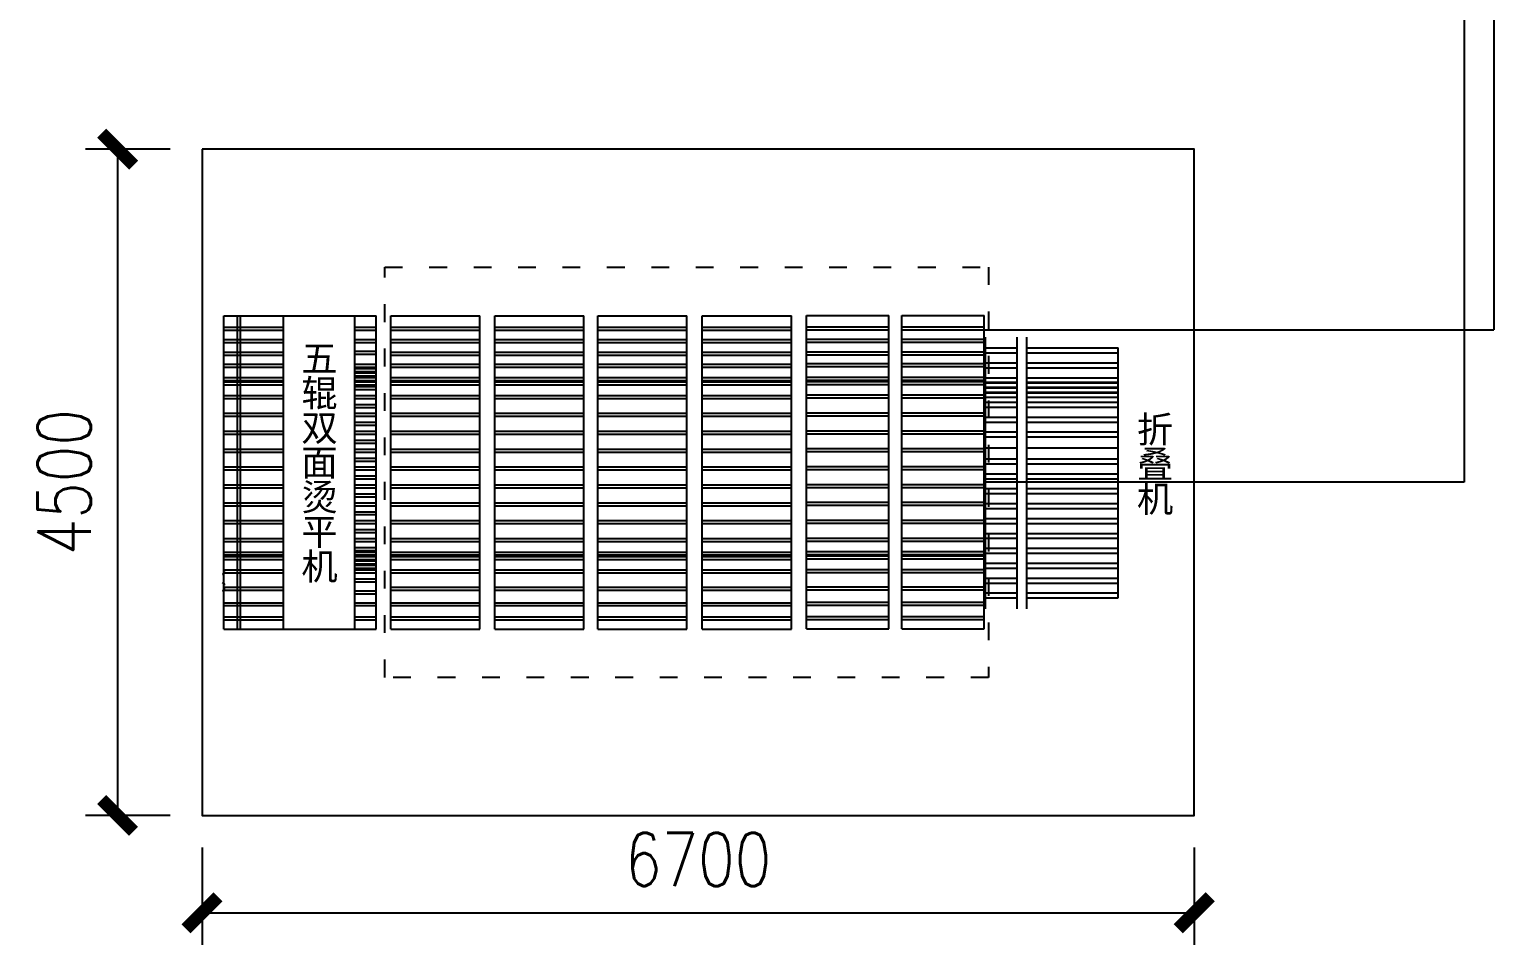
# Model space of a CAD drawing. Header units: millimetres. Extents: x 28866 to 196092, y 16567 to 68963.
# Drawn here: x 164942 to 174831, y 36735 to 42917 of the extents above; entities that cross this region are included whole.
import ezdxf

# ---------------------------------------------------------------- set-up
doc = ezdxf.new("R2010")
doc.units = ezdxf.units.MM
doc.linetypes.add('ACAD_ISO03W100', pattern=[30, 12, -18])
for name, color, linetype in [('font_blue', 142, 'Continuous'), ('font_grey', 254, 'Continuous'), ('green', 122, 'Continuous'), ('tube_condensate water', 140, 'Continuous'), ('tube_steam', 10, 'Continuous')]:
    doc.layers.add(name, color=color, linetype=linetype)
doc.styles.add('ROMANS', font='ROMANS.shx', dxfattribs={"width": 0.8, "bigfont": 'hhztxt.shx'})
doc.styles.get("Standard").update_dxf_attribs({"font": 'arial.ttf', "height": 200})
doc.dimstyles.new('dim1-150', dxfattribs={"dimscale": 180, "dimtxt": 2, "dimasz": 1.2, "dimexe": 1.2, "dimexo": 1.2, "dimgap": 1, "dimtad": 1, "dimdec": 0, "dimdsep": 46, "dimtxsty": 'ROMANS', "dimblk": 'ARCHTICK', "dimcen": 0, "dimadec": 0, "dimazin": 0, "dimtfac": 0.71, "dimtdec": 0, "dimtix": 1, "dimtmove": 0, "dimatfit": 3, "dimldrblk": 'ARCHTICK', "dimfxl": 0, "dimtolj": 1, "dimtzin": 0, "dimarcsym": 0})

# ---------------------------------------------------------------- blocks, each defined once
blk = doc.blocks.new('_ArchTick')
at = {"color": 0, "linetype": 'ByBlock', "const_width": 0.4}
blk.add_lwpolyline([(-0.5, -0.5), (0.5, 0.5)], dxfattribs=at)
blk = doc.blocks.new('*D144')
at = {"layer": 'Defpoints', "color": 0, "transparency": 16777216}
for p in [(166108.5, 42108), (165538.2, 37608), (166108.5, 37608)]:
    blk.add_point(p, dxfattribs=at)
at = {"layer": 'font_grey', "color": 0, "lineweight": -2, "transparency": 16777216}
for p, q in [((165892.5, 42108), (165322.2, 42108)), ((165538.2, 42108), (165538.2, 37608)), ((165892.5, 37608), (165322.2, 37608))]:
    blk.add_line(p, q, dxfattribs=at)
at = {"layer": 'font_grey', "color": 0, "lineweight": -2, "transparency": 16777216, "xscale": 216, "yscale": 216, "zscale": 216}
for p, rotation in [((165538.2, 42108), 90), ((165538.2, 37608), 270)]:
    blk.add_blockref('_ArchTick', p, dxfattribs=dict(at, rotation=rotation))
at = {"layer": 'font_grey', "color": 0, "transparency": 16777216, "insert": (165178.2, 39858), "char_height": 360, "attachment_point": 5, "rotation": 90, "style": 'ROMANS'}
blk.add_mtext('\\A1;4500', dxfattribs=at)
blk = doc.blocks.new('*D145')
at = {"layer": 'Defpoints', "color": 0, "transparency": 16777216}
for p in [(166108.5, 37608), (172808.5, 37608), (172808.5, 36950.7)]:
    blk.add_point(p, dxfattribs=at)
at = {"layer": 'font_grey', "color": 0, "lineweight": -2, "transparency": 16777216}
for p, q in [((166108.5, 37392), (166108.5, 36734.7)), ((172808.5, 37392), (172808.5, 36734.7)), ((166108.5, 36950.7), (172808.5, 36950.7))]:
    blk.add_line(p, q, dxfattribs=at)
at = {"layer": 'font_grey', "color": 0, "lineweight": -2, "transparency": 16777216, "xscale": 216, "yscale": 216, "zscale": 216, "rotation": 180}
blk.add_blockref('_ArchTick', (166108.5, 36950.7), dxfattribs=at)
at = {"layer": 'font_grey', "color": 0, "lineweight": -2, "transparency": 16777216, "xscale": 216, "yscale": 216, "zscale": 216}
blk.add_blockref('_ArchTick', (172808.5, 36950.7), dxfattribs=at)
at = {"layer": 'font_grey', "color": 0, "transparency": 16777216, "insert": (169458.5, 37310.7), "char_height": 360, "attachment_point": 5, "style": 'ROMANS'}
blk.add_mtext('\\A1;6700', dxfattribs=at)

msp = doc.modelspace()

# ---------------------------------------------------------------- linework, layer by layer
at = {"layer": 'green'}
for p, q in [((166254.9, 38866), (166254.9, 40980.9)), ((166254.9, 40980.9), (166657.5, 40980.9)), ((166347.6, 38866), (166347.6, 40980.9)), ((166367.7, 38866), (166367.7, 40980.9)), ((166657.5, 40980.9), (167283.8, 40980.9)), ((166657.5, 38866), (166657.5, 40980.9)), ((167139.1, 38866), (167139.1, 40980.9)), ((167283.8, 38866), (167283.8, 40980.9)), ((167383.4, 38866), (167383.4, 40980.9)), ((167383.4, 40980.9), (167984.8, 40980.9)), ((167984.8, 38866), (167984.8, 40980.9)), ((168084.6, 38866), (168084.6, 40980.9)), ((168084.6, 40980.9), (168686, 40980.9)), ((168686, 38866), (168686, 40980.9)), ((168780.7, 38866), (168780.7, 40980.9)), ((168780.7, 40980.9), (169382.2, 40980.9)), ((169382.2, 38866), (169382.2, 40980.9)), ((169486.3, 38866), (169486.3, 40980.9)), ((169486.3, 40980.9), (170087.7, 40980.9)), ((170087.7, 38866), (170087.7, 40980.9)), ((170189.6, 38869), (170189.6, 40983.9)), ((170189.6, 40983.9), (170746.6, 40983.9)), ((170746.6, 38869), (170746.6, 40983.9)), ((170833.1, 38869), (170833.1, 40983.9)), ((170833.1, 40983.9), (171390.1, 40983.9)), ((171390.1, 38869), (171390.1, 40983.9)), ((166254.9, 40905.3), (166657.5, 40905.3)), ((166254.9, 40885.2), (166657.5, 40885.2)), ((166657.5, 38966.6), (166657.5, 40880.2)), ((167139.1, 40905.3), (167283.8, 40905.3)), ((167139.1, 40885.2), (167283.8, 40885.2)), ((167383.4, 40905.3), (167984.8, 40905.3)), ((167383.4, 40885.2), (167984.8, 40885.2)), ((168084.6, 40905.3), (168686, 40905.3)), ((168084.6, 40885.2), (168686, 40885.2)), ((168686, 38966.6), (168686, 40880.2)), ((168780.7, 40905.3), (169382.2, 40905.3)), ((168780.7, 40885.2), (169382.2, 40885.2)), ((169382.2, 38966.6), (169382.2, 40880.2)), ((169486.3, 40905.3), (170087.7, 40905.3)), ((169486.3, 40885.2), (170087.7, 40885.2)), ((170087.7, 38966.6), (170087.7, 40880.2)), ((170189.6, 40908.3), (170746.6, 40908.3)), ((170189.6, 40888.2), (170746.6, 40888.2)), ((170746.6, 38969.7), (170746.6, 40883.2)), ((170833.1, 40908.3), (171390.1, 40908.3)), ((170833.1, 40888.2), (171390.1, 40888.2)), ((171390.1, 38969.7), (171390.1, 40883.2)), ((166254.9, 40821.9), (166657.5, 40821.9)), ((166254.9, 40801.7), (166657.5, 40801.7)), ((167139.1, 40821.9), (167283.8, 40821.9)), ((167139.1, 40801.7), (167283.8, 40801.7)), ((167139.1, 40742.6), (167283.8, 40742.6)), ((167383.4, 40821.9), (167984.8, 40821.9)), ((167383.4, 40801.7), (167984.8, 40801.7)), ((168084.6, 40821.9), (168686, 40821.9)), ((168084.6, 40801.7), (168686, 40801.7)), ((168780.7, 40821.9), (169382.2, 40821.9)), ((168780.7, 40801.7), (169382.2, 40801.7)), ((169486.3, 40821.9), (170087.7, 40821.9)), ((169486.3, 40801.7), (170087.7, 40801.7)), ((170189.6, 40824.9), (170746.6, 40824.9)), ((170189.6, 40804.8), (170746.6, 40804.8)), ((170833.1, 40824.9), (171390.1, 40824.9)), ((170833.1, 40804.8), (171390.1, 40804.8)), ((171395.5, 40764.8), (171609.3, 40764.8)), ((171396.4, 40838.3), (171396.4, 39002.9)), ((171609.3, 40838.3), (171609.3, 39002.9)), ((171676.7, 40838.3), (171676.7, 39002.9)), ((171676.7, 40764.8), (172294.9, 40764.8)), ((172294.9, 39076.7), (172294.9, 40764.8)), ((166254.9, 40736.5), (166657.5, 40736.5)), ((166254.9, 40716.3), (166657.5, 40716.3)), ((166254.9, 40656.3), (166657.5, 40656.3)), ((167139.1, 40722.5), (167283.8, 40722.5)), ((167139.1, 40656.3), (167283.8, 40656.3)), ((167383.4, 40736.5), (167984.8, 40736.5)), ((167383.4, 40716.3), (167984.8, 40716.3)), ((167383.4, 40656.3), (167984.8, 40656.3)), ((168084.6, 40736.5), (168686, 40736.5)), ((168084.6, 40716.3), (168686, 40716.3)), ((168084.6, 40656.3), (168686, 40656.3)), ((168780.7, 40736.5), (169382.2, 40736.5)), ((168780.7, 40716.3), (169382.2, 40716.3)), ((168780.7, 40656.3), (169382.2, 40656.3)), ((169486.3, 40736.5), (170087.7, 40736.5)), ((169486.3, 40716.3), (170087.7, 40716.3)), ((169486.3, 40656.3), (170087.7, 40656.3)), ((170189.6, 40739.5), (170746.6, 40739.5)), ((170189.6, 40719.4), (170746.6, 40719.4)), ((170189.6, 40659.3), (170746.6, 40659.3)), ((170833.1, 40739.5), (171390.1, 40739.5)), ((170833.1, 40719.4), (171390.1, 40719.4)), ((170833.1, 40659.3), (171390.1, 40659.3)), ((171395.5, 40731.2), (171609.3, 40731.2)), ((171395.5, 40664.1), (171609.3, 40664.1)), ((171676.7, 40731.2), (172294.9, 40731.2)), ((171676.7, 40664.1), (172294.9, 40664.1)), ((166254.9, 40636.1), (166657.5, 40636.1)), ((166254.9, 40565), (166657.5, 40565)), ((166254.9, 40565), (166657.5, 40565)), ((166254.9, 40565), (166657.5, 40565)), ((166254.9, 40565), (166657.5, 40565)), ((166254.9, 40544.9), (166657.5, 40544.9)), ((166254.9, 40544.9), (166657.5, 40544.9)), ((166254.9, 40544.9), (166657.5, 40544.9)), ((166254.9, 40544.9), (166657.5, 40544.9)), ((167139.1, 40636.1), (167283.8, 40636.1)), ((167139.1, 40625.4), (167206.2, 40625.4)), ((167139.1, 40625.4), (167206.2, 40625.4)), ((167139.1, 40625.4), (167206.2, 40625.4)), ((167139.1, 40625.4), (167283.8, 40625.4)), ((167139.1, 40605.3), (167206.2, 40605.3)), ((167139.1, 40605.3), (167206.2, 40605.3)), ((167139.1, 40605.3), (167206.2, 40605.3)), ((167139.1, 40605.3), (167283.8, 40605.3)), ((167139.1, 40595.9), (167206.2, 40595.9)), ((167139.1, 40595.9), (167283.8, 40595.9)), ((167139.1, 40575.8), (167206.2, 40575.8)), ((167139.1, 40575.8), (167283.8, 40575.8)), ((167139.1, 40565), (167206.2, 40565)), ((167139.1, 40565), (167206.2, 40565)), ((167139.1, 40565), (167206.2, 40565)), ((167139.1, 40565), (167283.8, 40565)), ((167139.1, 40544.9), (167206.2, 40544.9)), ((167139.1, 40544.9), (167206.2, 40544.9)), ((167139.1, 40544.9), (167206.2, 40544.9)), ((167139.1, 40544.9), (167283.8, 40544.9)), ((167383.4, 40636.1), (167984.8, 40636.1)), ((167383.4, 40565), (167984.8, 40565)), ((167383.4, 40565), (167984.8, 40565)), ((167383.4, 40565), (167984.8, 40565)), ((167383.4, 40565), (167984.8, 40565)), ((167383.4, 40544.9), (167984.8, 40544.9)), ((167383.4, 40544.9), (167984.8, 40544.9)), ((167383.4, 40544.9), (167984.8, 40544.9)), ((167383.4, 40544.9), (167984.8, 40544.9)), ((168084.6, 40636.1), (168686, 40636.1)), ((168084.6, 40565), (168686, 40565)), ((168084.6, 40565), (168686, 40565)), ((168084.6, 40565), (168686, 40565)), ((168084.6, 40565), (168686, 40565)), ((168084.6, 40544.9), (168686, 40544.9)), ((168084.6, 40544.9), (168686, 40544.9)), ((168084.6, 40544.9), (168686, 40544.9)), ((168084.6, 40544.9), (168686, 40544.9)), ((168780.7, 40636.1), (169382.2, 40636.1)), ((168780.7, 40565), (169382.2, 40565)), ((168780.7, 40565), (169382.2, 40565)), ((168780.7, 40565), (169382.2, 40565)), ((168780.7, 40565), (169382.2, 40565)), ((168780.7, 40544.9), (169382.2, 40544.9)), ((168780.7, 40544.9), (169382.2, 40544.9)), ((168780.7, 40544.9), (169382.2, 40544.9)), ((168780.7, 40544.9), (169382.2, 40544.9)), ((169486.3, 40636.1), (170087.7, 40636.1)), ((169486.3, 40565), (170087.7, 40565)), ((169486.3, 40565), (170087.7, 40565)), ((169486.3, 40565), (170087.7, 40565)), ((169486.3, 40565), (170087.7, 40565)), ((169486.3, 40544.9), (170087.7, 40544.9)), ((169486.3, 40544.9), (170087.7, 40544.9)), ((169486.3, 40544.9), (170087.7, 40544.9)), ((169486.3, 40544.9), (170087.7, 40544.9)), ((170189.6, 40639.2), (170746.6, 40639.2)), ((170189.6, 40568), (170746.6, 40568)), ((170189.6, 40568), (170746.6, 40568)), ((170189.6, 40568), (170746.6, 40568)), ((170189.6, 40568), (170746.6, 40568)), ((170189.6, 40547.9), (170746.6, 40547.9)), ((170189.6, 40547.9), (170746.6, 40547.9)), ((170189.6, 40547.9), (170746.6, 40547.9)), ((170189.6, 40547.9), (170746.6, 40547.9)), ((170833.1, 40639.2), (171390.1, 40639.2)), ((170833.1, 40568), (171390.1, 40568)), ((170833.1, 40568), (171390.1, 40568)), ((170833.1, 40568), (171390.1, 40568)), ((170833.1, 40568), (171390.1, 40568)), ((170833.1, 40547.9), (171390.1, 40547.9)), ((170833.1, 40547.9), (171390.1, 40547.9)), ((170833.1, 40547.9), (171390.1, 40547.9)), ((170833.1, 40547.9), (171390.1, 40547.9)), ((171395.5, 40630.6), (171609.3, 40630.6)), ((171395.5, 40563.5), (171609.3, 40563.5)), ((171395.5, 40563.5), (171609.3, 40563.5)), ((171676.7, 40630.6), (172294.9, 40630.6)), ((171676.7, 40563.5), (172294.9, 40563.5)), ((171676.7, 40563.5), (172294.9, 40563.5)), ((166254.9, 40535.5), (166657.5, 40535.5)), ((166254.9, 40535.5), (166657.5, 40535.5)), ((166254.9, 40535.5), (166657.5, 40535.5)), ((166254.9, 40515.4), (166657.5, 40515.4)), ((166254.9, 40515.4), (166657.5, 40515.4)), ((166254.9, 40515.4), (166657.5, 40515.4)), ((167139.1, 40535.5), (167206.2, 40535.5)), ((167139.1, 40535.5), (167206.2, 40535.5)), ((167139.1, 40535.5), (167283.8, 40535.5)), ((167139.1, 40515.4), (167206.2, 40515.4)), ((167139.1, 40515.4), (167206.2, 40515.4)), ((167139.1, 40515.4), (167283.8, 40515.4)), ((167139.1, 40504.6), (167206.2, 40504.6)), ((167139.1, 40504.6), (167206.2, 40504.6)), ((167139.1, 40504.6), (167206.2, 40504.6)), ((167139.1, 40504.6), (167283.8, 40504.6)), ((167139.1, 40484.5), (167206.2, 40484.5)), ((167139.1, 40484.5), (167206.2, 40484.5)), ((167139.1, 40484.5), (167206.2, 40484.5)), ((167139.1, 40484.5), (167283.8, 40484.5)), ((167383.4, 40535.5), (167984.8, 40535.5)), ((167383.4, 40535.5), (167984.8, 40535.5)), ((167383.4, 40535.5), (167984.8, 40535.5)), ((167383.4, 40515.4), (167984.8, 40515.4)), ((167383.4, 40515.4), (167984.8, 40515.4)), ((167383.4, 40515.4), (167984.8, 40515.4)), ((168084.6, 40535.5), (168686, 40535.5)), ((168084.6, 40535.5), (168686, 40535.5)), ((168084.6, 40535.5), (168686, 40535.5)), ((168084.6, 40515.4), (168686, 40515.4)), ((168084.6, 40515.4), (168686, 40515.4)), ((168084.6, 40515.4), (168686, 40515.4)), ((168780.7, 40535.5), (169382.2, 40535.5)), ((168780.7, 40535.5), (169382.2, 40535.5)), ((168780.7, 40535.5), (169382.2, 40535.5)), ((168780.7, 40515.4), (169382.2, 40515.4)), ((168780.7, 40515.4), (169382.2, 40515.4)), ((168780.7, 40515.4), (169382.2, 40515.4)), ((169486.3, 40535.5), (170087.7, 40535.5)), ((169486.3, 40535.5), (170087.7, 40535.5)), ((169486.3, 40535.5), (170087.7, 40535.5)), ((169486.3, 40515.4), (170087.7, 40515.4)), ((169486.3, 40515.4), (170087.7, 40515.4)), ((169486.3, 40515.4), (170087.7, 40515.4)), ((170189.6, 40538.5), (170746.6, 40538.5)), ((170189.6, 40538.5), (170746.6, 40538.5)), ((170189.6, 40538.5), (170746.6, 40538.5)), ((170189.6, 40518.4), (170746.6, 40518.4)), ((170189.6, 40518.4), (170746.6, 40518.4)), ((170189.6, 40518.4), (170746.6, 40518.4)), ((170189.6, 40447.3), (170746.6, 40447.3)), ((170189.6, 40447.3), (170746.6, 40447.3)), ((170189.6, 40447.3), (170746.6, 40447.3)), ((170833.1, 40538.5), (171390.1, 40538.5)), ((170833.1, 40538.5), (171390.1, 40538.5)), ((170833.1, 40538.5), (171390.1, 40538.5)), ((170833.1, 40518.4), (171390.1, 40518.4)), ((170833.1, 40518.4), (171390.1, 40518.4)), ((170833.1, 40518.4), (171390.1, 40518.4)), ((170833.1, 40447.3), (171390.1, 40447.3)), ((170833.1, 40447.3), (171390.1, 40447.3)), ((170833.1, 40447.3), (171390.1, 40447.3)), ((171395.5, 40533.2), (171609.3, 40533.2)), ((171395.5, 40529.9), (171609.3, 40529.9)), ((171395.5, 40499.4), (171609.3, 40499.4)), ((171395.5, 40496.1), (171609.3, 40496.1)), ((171395.5, 40466.1), (171609.3, 40466.1)), ((171395.5, 40465.8), (171609.3, 40465.8)), ((171395.5, 40462.8), (171609.3, 40462.8)), ((171676.7, 40533.2), (172294.9, 40533.2)), ((171676.7, 40529.9), (172294.9, 40529.9)), ((171676.7, 40499.4), (172294.9, 40499.4)), ((171676.7, 40496.1), (172294.9, 40496.1)), ((171676.7, 40466.1), (172294.9, 40466.1)), ((171676.7, 40465.8), (172294.9, 40465.8)), ((171676.7, 40462.8), (172294.9, 40462.8)), ((166254.9, 40444.2), (166657.5, 40444.2)), ((166254.9, 40444.2), (166657.5, 40444.2)), ((166254.9, 40444.2), (166657.5, 40444.2)), ((166254.9, 40424.1), (166657.5, 40424.1)), ((166254.9, 40424.1), (166657.5, 40424.1)), ((166254.9, 40424.1), (166657.5, 40424.1)), ((167139.1, 40444.2), (167206.2, 40444.2)), ((167139.1, 40444.2), (167206.2, 40444.2)), ((167139.1, 40444.2), (167283.8, 40444.2)), ((167139.1, 40424.1), (167206.2, 40424.1)), ((167139.1, 40424.1), (167206.2, 40424.1)), ((167139.1, 40424.1), (167283.8, 40424.1)), ((167139.1, 40383.9), (167206.2, 40383.9)), ((167139.1, 40383.9), (167283.8, 40383.9)), ((167139.1, 40363.7), (167206.2, 40363.7)), ((167139.1, 40363.7), (167283.8, 40363.7)), ((167383.4, 40444.2), (167984.8, 40444.2)), ((167383.4, 40444.2), (167984.8, 40444.2)), ((167383.4, 40444.2), (167984.8, 40444.2)), ((167383.4, 40424.1), (167984.8, 40424.1)), ((167383.4, 40424.1), (167984.8, 40424.1)), ((167383.4, 40424.1), (167984.8, 40424.1)), ((168084.6, 40444.2), (168686, 40444.2)), ((168084.6, 40444.2), (168686, 40444.2)), ((168084.6, 40444.2), (168686, 40444.2)), ((168084.6, 40424.1), (168686, 40424.1)), ((168084.6, 40424.1), (168686, 40424.1)), ((168084.6, 40424.1), (168686, 40424.1)), ((168780.7, 40444.2), (169382.2, 40444.2)), ((168780.7, 40444.2), (169382.2, 40444.2)), ((168780.7, 40444.2), (169382.2, 40444.2)), ((168780.7, 40424.1), (169382.2, 40424.1)), ((168780.7, 40424.1), (169382.2, 40424.1)), ((168780.7, 40424.1), (169382.2, 40424.1)), ((169486.3, 40444.2), (170087.7, 40444.2)), ((169486.3, 40444.2), (170087.7, 40444.2)), ((169486.3, 40444.2), (170087.7, 40444.2)), ((169486.3, 40424.1), (170087.7, 40424.1)), ((169486.3, 40424.1), (170087.7, 40424.1)), ((169486.3, 40424.1), (170087.7, 40424.1)), ((170189.6, 40427.1), (170746.6, 40427.1)), ((170189.6, 40427.1), (170746.6, 40427.1)), ((170189.6, 40427.1), (170746.6, 40427.1)), ((170833.1, 40427.1), (171390.1, 40427.1)), ((170833.1, 40427.1), (171390.1, 40427.1)), ((170833.1, 40427.1), (171390.1, 40427.1)), ((171395.5, 40432.6), (171609.3, 40432.6)), ((171395.5, 40398.7), (171609.3, 40398.7)), ((171395.5, 40365.2), (171609.3, 40365.2)), ((171676.7, 40432.6), (172294.9, 40432.6)), ((171676.7, 40398.7), (172294.9, 40398.7)), ((171676.7, 40365.2), (172294.9, 40365.2)), ((166254.9, 40323.5), (166657.5, 40323.5)), ((166254.9, 40303.3), (166657.5, 40303.3)), ((167139.1, 40323.5), (167283.8, 40323.5)), ((167139.1, 40303.3), (167283.8, 40303.3)), ((167139.1, 40263.1), (167206.2, 40263.1)), ((167139.1, 40263.1), (167283.8, 40263.1)), ((167383.4, 40323.5), (167984.8, 40323.5)), ((167383.4, 40303.3), (167984.8, 40303.3)), ((168084.6, 40323.5), (168686, 40323.5)), ((168084.6, 40303.3), (168686, 40303.3)), ((168780.7, 40323.5), (169382.2, 40323.5)), ((168780.7, 40303.3), (169382.2, 40303.3)), ((169486.3, 40323.5), (170087.7, 40323.5)), ((169486.3, 40303.3), (170087.7, 40303.3)), ((170189.6, 40326.5), (170746.6, 40326.5)), ((170189.6, 40306.4), (170746.6, 40306.4)), ((170833.1, 40326.5), (171390.1, 40326.5)), ((170833.1, 40306.4), (171390.1, 40306.4)), ((171395.5, 40298.1), (171609.3, 40298.1)), ((171395.5, 40264.6), (171609.3, 40264.6)), ((171676.7, 40298.1), (172294.9, 40298.1)), ((171676.7, 40264.6), (172294.9, 40264.6)), ((166254.9, 40202.7), (166657.5, 40202.7)), ((166254.9, 40202.7), (166657.5, 40202.7)), ((166254.9, 40202.7), (166657.5, 40202.7)), ((166254.9, 40182.6), (166657.5, 40182.6)), ((166254.9, 40182.6), (166657.5, 40182.6)), ((166254.9, 40182.6), (166657.5, 40182.6)), ((167139.1, 40243), (167206.2, 40243)), ((167139.1, 40243), (167283.8, 40243)), ((167139.1, 40202.7), (167206.2, 40202.7)), ((167139.1, 40202.7), (167206.2, 40202.7)), ((167139.1, 40202.7), (167283.8, 40202.7)), ((167139.1, 40182.6), (167206.2, 40182.6)), ((167139.1, 40182.6), (167206.2, 40182.6)), ((167139.1, 40182.6), (167283.8, 40182.6)), ((167383.4, 40202.7), (167984.8, 40202.7)), ((167383.4, 40202.7), (167984.8, 40202.7)), ((167383.4, 40202.7), (167984.8, 40202.7)), ((167383.4, 40182.6), (167984.8, 40182.6)), ((167383.4, 40182.6), (167984.8, 40182.6)), ((167383.4, 40182.6), (167984.8, 40182.6)), ((168084.6, 40202.7), (168686, 40202.7)), ((168084.6, 40202.7), (168686, 40202.7)), ((168084.6, 40202.7), (168686, 40202.7)), ((168084.6, 40182.6), (168686, 40182.6)), ((168084.6, 40182.6), (168686, 40182.6)), ((168084.6, 40182.6), (168686, 40182.6)), ((168780.7, 40202.7), (169382.2, 40202.7)), ((168780.7, 40202.7), (169382.2, 40202.7)), ((168780.7, 40202.7), (169382.2, 40202.7)), ((168780.7, 40182.6), (169382.2, 40182.6)), ((168780.7, 40182.6), (169382.2, 40182.6)), ((168780.7, 40182.6), (169382.2, 40182.6)), ((169486.3, 40202.7), (170087.7, 40202.7)), ((169486.3, 40202.7), (170087.7, 40202.7)), ((169486.3, 40202.7), (170087.7, 40202.7)), ((169486.3, 40182.6), (170087.7, 40182.6)), ((169486.3, 40182.6), (170087.7, 40182.6)), ((169486.3, 40182.6), (170087.7, 40182.6)), ((170189.6, 40205.7), (170746.6, 40205.7)), ((170189.6, 40205.7), (170746.6, 40205.7)), ((170189.6, 40205.7), (170746.6, 40205.7)), ((170189.6, 40185.6), (170746.6, 40185.6)), ((170189.6, 40185.6), (170746.6, 40185.6)), ((170189.6, 40185.6), (170746.6, 40185.6)), ((170833.1, 40205.7), (171390.1, 40205.7)), ((170833.1, 40205.7), (171390.1, 40205.7)), ((170833.1, 40205.7), (171390.1, 40205.7)), ((170833.1, 40185.6), (171390.1, 40185.6)), ((170833.1, 40185.6), (171390.1, 40185.6)), ((170833.1, 40185.6), (171390.1, 40185.6)), ((171395.5, 40197.5), (171609.3, 40197.5)), ((171395.5, 40163.9), (171609.3, 40163.9)), ((171676.7, 40197.5), (172294.9, 40197.5)), ((171676.7, 40163.9), (172294.9, 40163.9)), ((166254.9, 40081.9), (166657.5, 40081.9)), ((166254.9, 40081.9), (166657.5, 40081.9)), ((166254.9, 40081.9), (166657.5, 40081.9)), ((166254.9, 40081.9), (166657.5, 40081.9)), ((166254.9, 40081.9), (166657.5, 40081.9)), ((166254.9, 40061.8), (166657.5, 40061.8)), ((166254.9, 40061.8), (166657.5, 40061.8)), ((166254.9, 40061.8), (166657.5, 40061.8)), ((166254.9, 40061.8), (166657.5, 40061.8)), ((166254.9, 40061.8), (166657.5, 40061.8)), ((167139.1, 40142.3), (167206.2, 40142.3)), ((167139.1, 40142.3), (167206.2, 40142.3)), ((167139.1, 40142.3), (167206.2, 40142.3)), ((167139.1, 40142.3), (167283.8, 40142.3)), ((167139.1, 40122.2), (167206.2, 40122.2)), ((167139.1, 40122.2), (167206.2, 40122.2)), ((167139.1, 40122.2), (167206.2, 40122.2)), ((167139.1, 40122.2), (167283.8, 40122.2)), ((167139.1, 40081.9), (167206.2, 40081.9)), ((167139.1, 40081.9), (167206.2, 40081.9)), ((167139.1, 40081.9), (167206.2, 40081.9)), ((167139.1, 40081.9), (167206.2, 40081.9)), ((167139.1, 40081.9), (167283.8, 40081.9)), ((167139.1, 40061.8), (167206.2, 40061.8)), ((167139.1, 40061.8), (167206.2, 40061.8)), ((167139.1, 40061.8), (167206.2, 40061.8)), ((167139.1, 40061.8), (167206.2, 40061.8)), ((167139.1, 40061.8), (167283.8, 40061.8)), ((167383.4, 40081.9), (167984.8, 40081.9)), ((167383.4, 40081.9), (167984.8, 40081.9)), ((167383.4, 40081.9), (167984.8, 40081.9)), ((167383.4, 40081.9), (167984.8, 40081.9)), ((167383.4, 40081.9), (167984.8, 40081.9)), ((167383.4, 40061.8), (167984.8, 40061.8)), ((167383.4, 40061.8), (167984.8, 40061.8)), ((167383.4, 40061.8), (167984.8, 40061.8)), ((167383.4, 40061.8), (167984.8, 40061.8)), ((167383.4, 40061.8), (167984.8, 40061.8)), ((168084.6, 40081.9), (168686, 40081.9)), ((168084.6, 40081.9), (168686, 40081.9)), ((168084.6, 40081.9), (168686, 40081.9)), ((168084.6, 40081.9), (168686, 40081.9)), ((168084.6, 40081.9), (168686, 40081.9)), ((168084.6, 40061.8), (168686, 40061.8)), ((168084.6, 40061.8), (168686, 40061.8)), ((168084.6, 40061.8), (168686, 40061.8)), ((168084.6, 40061.8), (168686, 40061.8)), ((168084.6, 40061.8), (168686, 40061.8)), ((168780.7, 40081.9), (169382.2, 40081.9)), ((168780.7, 40081.9), (169382.2, 40081.9)), ((168780.7, 40081.9), (169382.2, 40081.9)), ((168780.7, 40081.9), (169382.2, 40081.9)), ((168780.7, 40081.9), (169382.2, 40081.9)), ((168780.7, 40061.8), (169382.2, 40061.8)), ((168780.7, 40061.8), (169382.2, 40061.8)), ((168780.7, 40061.8), (169382.2, 40061.8)), ((168780.7, 40061.8), (169382.2, 40061.8)), ((168780.7, 40061.8), (169382.2, 40061.8)), ((169486.3, 40081.9), (170087.7, 40081.9)), ((169486.3, 40081.9), (170087.7, 40081.9)), ((169486.3, 40081.9), (170087.7, 40081.9)), ((169486.3, 40081.9), (170087.7, 40081.9)), ((169486.3, 40081.9), (170087.7, 40081.9)), ((169486.3, 40061.8), (170087.7, 40061.8)), ((169486.3, 40061.8), (170087.7, 40061.8)), ((169486.3, 40061.8), (170087.7, 40061.8)), ((169486.3, 40061.8), (170087.7, 40061.8)), ((169486.3, 40061.8), (170087.7, 40061.8)), ((170189.6, 40084.9), (170746.6, 40084.9)), ((170189.6, 40084.9), (170746.6, 40084.9)), ((170189.6, 40084.9), (170746.6, 40084.9)), ((170189.6, 40084.9), (170746.6, 40084.9)), ((170189.6, 40084.9), (170746.6, 40084.9)), ((170189.6, 40064.8), (170746.6, 40064.8)), ((170189.6, 40064.8), (170746.6, 40064.8)), ((170189.6, 40064.8), (170746.6, 40064.8)), ((170189.6, 40064.8), (170746.6, 40064.8)), ((170189.6, 40064.8), (170746.6, 40064.8)), ((170833.1, 40084.9), (171390.1, 40084.9)), ((170833.1, 40084.9), (171390.1, 40084.9)), ((170833.1, 40084.9), (171390.1, 40084.9)), ((170833.1, 40084.9), (171390.1, 40084.9)), ((170833.1, 40084.9), (171390.1, 40084.9)), ((170833.1, 40064.8), (171390.1, 40064.8)), ((170833.1, 40064.8), (171390.1, 40064.8)), ((170833.1, 40064.8), (171390.1, 40064.8)), ((170833.1, 40064.8), (171390.1, 40064.8)), ((170833.1, 40064.8), (171390.1, 40064.8)), ((171395.5, 40089.8), (171609.3, 40089.8)), ((171676.7, 40089.8), (172294.9, 40089.8)), ((166254.9, 39961.2), (166657.5, 39961.2)), ((166254.9, 39961.2), (166657.5, 39961.2)), ((166254.9, 39961.2), (166657.5, 39961.2)), ((166254.9, 39961.2), (166657.5, 39961.2)), ((167139.1, 40021.5), (167206.2, 40021.5)), ((167139.1, 40021.5), (167206.2, 40021.5)), ((167139.1, 40021.5), (167206.2, 40021.5)), ((167139.1, 40021.5), (167283.8, 40021.5)), ((167139.1, 40001.4), (167206.2, 40001.4)), ((167139.1, 40001.4), (167206.2, 40001.4)), ((167139.1, 40001.4), (167206.2, 40001.4)), ((167139.1, 40001.4), (167283.8, 40001.4)), ((167139.1, 39961.2), (167206.2, 39961.2)), ((167139.1, 39961.2), (167206.2, 39961.2)), ((167139.1, 39961.2), (167206.2, 39961.2)), ((167139.1, 39961.2), (167283.8, 39961.2)), ((167383.4, 39961.2), (167984.8, 39961.2)), ((167383.4, 39961.2), (167984.8, 39961.2)), ((167383.4, 39961.2), (167984.8, 39961.2)), ((167383.4, 39961.2), (167984.8, 39961.2)), ((168084.6, 39961.2), (168686, 39961.2)), ((168084.6, 39961.2), (168686, 39961.2)), ((168084.6, 39961.2), (168686, 39961.2)), ((168084.6, 39961.2), (168686, 39961.2)), ((168780.7, 39961.2), (169382.2, 39961.2)), ((168780.7, 39961.2), (169382.2, 39961.2)), ((168780.7, 39961.2), (169382.2, 39961.2)), ((168780.7, 39961.2), (169382.2, 39961.2)), ((169486.3, 39961.2), (170087.7, 39961.2)), ((169486.3, 39961.2), (170087.7, 39961.2)), ((169486.3, 39961.2), (170087.7, 39961.2)), ((169486.3, 39961.2), (170087.7, 39961.2)), ((170189.6, 39964.2), (170746.6, 39964.2)), ((170189.6, 39964.2), (170746.6, 39964.2)), ((170189.6, 39964.2), (170746.6, 39964.2)), ((170189.6, 39964.2), (170746.6, 39964.2)), ((170833.1, 39964.2), (171390.1, 39964.2)), ((170833.1, 39964.2), (171390.1, 39964.2)), ((170833.1, 39964.2), (171390.1, 39964.2)), ((170833.1, 39964.2), (171390.1, 39964.2)), ((171395.5, 40016), (171609.3, 40016)), ((171395.5, 39982.5), (171609.3, 39982.5)), ((171676.7, 40016), (172294.9, 40016)), ((171676.7, 39982.5), (172294.9, 39982.5)), ((166254.9, 39941), (166657.5, 39941)), ((166254.9, 39941), (166657.5, 39941)), ((166254.9, 39941), (166657.5, 39941)), ((166254.9, 39941), (166657.5, 39941)), ((167139.1, 39941), (167206.2, 39941)), ((167139.1, 39941), (167206.2, 39941)), ((167139.1, 39941), (167206.2, 39941)), ((167139.1, 39941), (167283.8, 39941)), ((167139.1, 39900.8), (167206.2, 39900.8)), ((167139.1, 39900.8), (167206.2, 39900.8)), ((167139.1, 39900.8), (167283.8, 39900.8)), ((167139.1, 39880.6), (167206.2, 39880.6)), ((167139.1, 39880.6), (167206.2, 39880.6)), ((167139.1, 39880.6), (167283.8, 39880.6)), ((167383.4, 39941), (167984.8, 39941)), ((167383.4, 39941), (167984.8, 39941)), ((167383.4, 39941), (167984.8, 39941)), ((167383.4, 39941), (167984.8, 39941)), ((168084.6, 39941), (168686, 39941)), ((168084.6, 39941), (168686, 39941)), ((168084.6, 39941), (168686, 39941)), ((168084.6, 39941), (168686, 39941)), ((168780.7, 39941), (169382.2, 39941)), ((168780.7, 39941), (169382.2, 39941)), ((168780.7, 39941), (169382.2, 39941)), ((168780.7, 39941), (169382.2, 39941)), ((169486.3, 39941), (170087.7, 39941)), ((169486.3, 39941), (170087.7, 39941)), ((169486.3, 39941), (170087.7, 39941)), ((169486.3, 39941), (170087.7, 39941)), ((170189.6, 39944), (170746.6, 39944)), ((170189.6, 39944), (170746.6, 39944)), ((170189.6, 39944), (170746.6, 39944)), ((170189.6, 39944), (170746.6, 39944)), ((170833.1, 39944), (171390.1, 39944)), ((170833.1, 39944), (171390.1, 39944)), ((170833.1, 39944), (171390.1, 39944)), ((170833.1, 39944), (171390.1, 39944)), ((171395.5, 39915.4), (171609.3, 39915.4)), ((171395.5, 39881.8), (171609.3, 39881.8)), ((171676.7, 39915.4), (172294.9, 39915.4)), ((171676.7, 39881.8), (172294.9, 39881.8)), ((166254.9, 39840.4), (166657.5, 39840.4)), ((166254.9, 39840.4), (166657.5, 39840.4)), ((166254.9, 39820.3), (166657.5, 39820.3)), ((166254.9, 39820.3), (166657.5, 39820.3)), ((167139.1, 39840.4), (167206.2, 39840.4)), ((167139.1, 39840.4), (167283.8, 39840.4)), ((167139.1, 39820.3), (167206.2, 39820.3)), ((167139.1, 39820.3), (167283.8, 39820.3)), ((167139.1, 39780), (167283.8, 39780)), ((167139.1, 39759.9), (167283.8, 39759.9)), ((167383.4, 39840.4), (167984.8, 39840.4)), ((167383.4, 39840.4), (167984.8, 39840.4)), ((167383.4, 39820.3), (167984.8, 39820.3)), ((167383.4, 39820.3), (167984.8, 39820.3)), ((168084.6, 39840.4), (168686, 39840.4)), ((168084.6, 39840.4), (168686, 39840.4)), ((168084.6, 39820.3), (168686, 39820.3)), ((168084.6, 39820.3), (168686, 39820.3)), ((168780.7, 39840.4), (169382.2, 39840.4)), ((168780.7, 39840.4), (169382.2, 39840.4)), ((168780.7, 39820.3), (169382.2, 39820.3)), ((168780.7, 39820.3), (169382.2, 39820.3)), ((169486.3, 39840.4), (170087.7, 39840.4)), ((169486.3, 39840.4), (170087.7, 39840.4)), ((169486.3, 39820.3), (170087.7, 39820.3)), ((169486.3, 39820.3), (170087.7, 39820.3)), ((170189.6, 39843.4), (170746.6, 39843.4)), ((170189.6, 39843.4), (170746.6, 39843.4)), ((170189.6, 39823.3), (170746.6, 39823.3)), ((170189.6, 39823.3), (170746.6, 39823.3)), ((170833.1, 39843.4), (171390.1, 39843.4)), ((170833.1, 39843.4), (171390.1, 39843.4)), ((170833.1, 39823.3), (171390.1, 39823.3)), ((170833.1, 39823.3), (171390.1, 39823.3)), ((171395.5, 39814.7), (171609.3, 39814.7)), ((171395.5, 39781.2), (171609.3, 39781.2)), ((171676.7, 39814.7), (172294.9, 39814.7)), ((171676.7, 39781.2), (172294.9, 39781.2)), ((166254.9, 39719.6), (166657.5, 39719.6)), ((166254.9, 39719.6), (166657.5, 39719.6)), ((166254.9, 39699.5), (166657.5, 39699.5)), ((166254.9, 39699.5), (166657.5, 39699.5)), ((167139.1, 39719.6), (167206.2, 39719.6)), ((167139.1, 39719.6), (167283.8, 39719.6)), ((167139.1, 39699.5), (167206.2, 39699.5)), ((167139.1, 39699.5), (167283.8, 39699.5)), ((167139.1, 39659.2), (167206.2, 39659.2)), ((167139.1, 39659.2), (167206.2, 39659.2)), ((167139.1, 39659.2), (167283.8, 39659.2)), ((167383.4, 39719.6), (167984.8, 39719.6)), ((167383.4, 39719.6), (167984.8, 39719.6)), ((167383.4, 39699.5), (167984.8, 39699.5)), ((167383.4, 39699.5), (167984.8, 39699.5)), ((168084.6, 39719.6), (168686, 39719.6)), ((168084.6, 39719.6), (168686, 39719.6)), ((168084.6, 39699.5), (168686, 39699.5)), ((168084.6, 39699.5), (168686, 39699.5)), ((168780.7, 39719.6), (169382.2, 39719.6)), ((168780.7, 39719.6), (169382.2, 39719.6)), ((168780.7, 39699.5), (169382.2, 39699.5)), ((168780.7, 39699.5), (169382.2, 39699.5)), ((169486.3, 39719.6), (170087.7, 39719.6)), ((169486.3, 39719.6), (170087.7, 39719.6)), ((169486.3, 39699.5), (170087.7, 39699.5)), ((169486.3, 39699.5), (170087.7, 39699.5)), ((170189.6, 39722.6), (170746.6, 39722.6)), ((170189.6, 39722.6), (170746.6, 39722.6)), ((170189.6, 39702.5), (170746.6, 39702.5)), ((170189.6, 39702.5), (170746.6, 39702.5)), ((170833.1, 39722.6), (171390.1, 39722.6)), ((170833.1, 39722.6), (171390.1, 39722.6)), ((170833.1, 39702.5), (171390.1, 39702.5)), ((170833.1, 39702.5), (171390.1, 39702.5)), ((171395.5, 39714.1), (171609.3, 39714.1)), ((171395.5, 39680.5), (171609.3, 39680.5)), ((171676.7, 39714.1), (172294.9, 39714.1)), ((171676.7, 39680.5), (172294.9, 39680.5)), ((166254.9, 39598.8), (166657.5, 39598.8)), ((166254.9, 39598.8), (166657.5, 39598.8)), ((166254.9, 39598.8), (166657.5, 39598.8)), ((166254.9, 39598.8), (166657.5, 39598.8)), ((166254.9, 39578.7), (166657.5, 39578.7)), ((166254.9, 39578.7), (166657.5, 39578.7)), ((166254.9, 39578.7), (166657.5, 39578.7)), ((166254.9, 39578.7), (166657.5, 39578.7)), ((167139.1, 39639.1), (167206.2, 39639.1)), ((167139.1, 39639.1), (167206.2, 39639.1)), ((167139.1, 39639.1), (167283.8, 39639.1)), ((167139.1, 39598.8), (167206.2, 39598.8)), ((167139.1, 39598.8), (167206.2, 39598.8)), ((167139.1, 39598.8), (167206.2, 39598.8)), ((167139.1, 39598.8), (167283.8, 39598.8)), ((167139.1, 39578.7), (167206.2, 39578.7)), ((167139.1, 39578.7), (167206.2, 39578.7)), ((167139.1, 39578.7), (167206.2, 39578.7)), ((167139.1, 39578.7), (167283.8, 39578.7)), ((167383.4, 39598.8), (167984.8, 39598.8)), ((167383.4, 39598.8), (167984.8, 39598.8)), ((167383.4, 39598.8), (167984.8, 39598.8)), ((167383.4, 39598.8), (167984.8, 39598.8)), ((167383.4, 39578.7), (167984.8, 39578.7)), ((167383.4, 39578.7), (167984.8, 39578.7)), ((167383.4, 39578.7), (167984.8, 39578.7)), ((167383.4, 39578.7), (167984.8, 39578.7)), ((168084.6, 39598.8), (168686, 39598.8)), ((168084.6, 39598.8), (168686, 39598.8)), ((168084.6, 39598.8), (168686, 39598.8)), ((168084.6, 39598.8), (168686, 39598.8)), ((168084.6, 39578.7), (168686, 39578.7)), ((168084.6, 39578.7), (168686, 39578.7)), ((168084.6, 39578.7), (168686, 39578.7)), ((168084.6, 39578.7), (168686, 39578.7)), ((168780.7, 39598.8), (169382.2, 39598.8)), ((168780.7, 39598.8), (169382.2, 39598.8)), ((168780.7, 39598.8), (169382.2, 39598.8)), ((168780.7, 39598.8), (169382.2, 39598.8)), ((168780.7, 39578.7), (169382.2, 39578.7)), ((168780.7, 39578.7), (169382.2, 39578.7)), ((168780.7, 39578.7), (169382.2, 39578.7)), ((168780.7, 39578.7), (169382.2, 39578.7)), ((169486.3, 39598.8), (170087.7, 39598.8)), ((169486.3, 39598.8), (170087.7, 39598.8)), ((169486.3, 39598.8), (170087.7, 39598.8)), ((169486.3, 39598.8), (170087.7, 39598.8)), ((169486.3, 39578.7), (170087.7, 39578.7)), ((169486.3, 39578.7), (170087.7, 39578.7)), ((169486.3, 39578.7), (170087.7, 39578.7)), ((169486.3, 39578.7), (170087.7, 39578.7)), ((170189.6, 39601.9), (170746.6, 39601.9)), ((170189.6, 39601.9), (170746.6, 39601.9)), ((170189.6, 39601.9), (170746.6, 39601.9)), ((170189.6, 39601.9), (170746.6, 39601.9)), ((170189.6, 39581.7), (170746.6, 39581.7)), ((170189.6, 39581.7), (170746.6, 39581.7)), ((170189.6, 39581.7), (170746.6, 39581.7)), ((170189.6, 39581.7), (170746.6, 39581.7)), ((170833.1, 39601.9), (171390.1, 39601.9)), ((170833.1, 39601.9), (171390.1, 39601.9)), ((170833.1, 39601.9), (171390.1, 39601.9)), ((170833.1, 39601.9), (171390.1, 39601.9)), ((170833.1, 39581.7), (171390.1, 39581.7)), ((170833.1, 39581.7), (171390.1, 39581.7)), ((170833.1, 39581.7), (171390.1, 39581.7)), ((170833.1, 39581.7), (171390.1, 39581.7)), ((171395.5, 39613.4), (171609.3, 39613.4)), ((171395.5, 39579.9), (171609.3, 39579.9)), ((171676.7, 39613.4), (172294.9, 39613.4)), ((171676.7, 39579.9), (172294.9, 39579.9)), ((166254.9, 39478.1), (166657.5, 39478.1)), ((166254.9, 39478.1), (166657.5, 39478.1)), ((166254.9, 39478.1), (166657.5, 39478.1)), ((166254.9, 39478.1), (166657.5, 39478.1)), ((166254.9, 39457.9), (166657.5, 39457.9)), ((166254.9, 39457.9), (166657.5, 39457.9)), ((166254.9, 39457.9), (166657.5, 39457.9)), ((166254.9, 39457.9), (166657.5, 39457.9)), ((167139.1, 39538.5), (167206.2, 39538.5)), ((167139.1, 39538.5), (167206.2, 39538.5)), ((167139.1, 39538.5), (167206.2, 39538.5)), ((167139.1, 39538.5), (167206.2, 39538.5)), ((167139.1, 39538.5), (167283.8, 39538.5)), ((167139.1, 39518.3), (167206.2, 39518.3)), ((167139.1, 39518.3), (167206.2, 39518.3)), ((167139.1, 39518.3), (167206.2, 39518.3)), ((167139.1, 39518.3), (167206.2, 39518.3)), ((167139.1, 39518.3), (167283.8, 39518.3)), ((167139.1, 39478.1), (167206.2, 39478.1)), ((167139.1, 39478.1), (167206.2, 39478.1)), ((167139.1, 39478.1), (167206.2, 39478.1)), ((167139.1, 39478.1), (167283.8, 39478.1)), ((167139.1, 39457.9), (167206.2, 39457.9)), ((167139.1, 39457.9), (167206.2, 39457.9)), ((167139.1, 39457.9), (167206.2, 39457.9)), ((167139.1, 39457.9), (167283.8, 39457.9)), ((167383.4, 39478.1), (167984.8, 39478.1)), ((167383.4, 39478.1), (167984.8, 39478.1)), ((167383.4, 39478.1), (167984.8, 39478.1)), ((167383.4, 39478.1), (167984.8, 39478.1)), ((167383.4, 39457.9), (167984.8, 39457.9)), ((167383.4, 39457.9), (167984.8, 39457.9)), ((167383.4, 39457.9), (167984.8, 39457.9)), ((167383.4, 39457.9), (167984.8, 39457.9)), ((168084.6, 39478.1), (168686, 39478.1)), ((168084.6, 39478.1), (168686, 39478.1)), ((168084.6, 39478.1), (168686, 39478.1)), ((168084.6, 39478.1), (168686, 39478.1)), ((168084.6, 39457.9), (168686, 39457.9)), ((168084.6, 39457.9), (168686, 39457.9)), ((168084.6, 39457.9), (168686, 39457.9)), ((168084.6, 39457.9), (168686, 39457.9)), ((168780.7, 39478.1), (169382.2, 39478.1)), ((168780.7, 39478.1), (169382.2, 39478.1)), ((168780.7, 39478.1), (169382.2, 39478.1)), ((168780.7, 39478.1), (169382.2, 39478.1)), ((168780.7, 39457.9), (169382.2, 39457.9)), ((168780.7, 39457.9), (169382.2, 39457.9)), ((168780.7, 39457.9), (169382.2, 39457.9)), ((168780.7, 39457.9), (169382.2, 39457.9)), ((169486.3, 39478.1), (170087.7, 39478.1)), ((169486.3, 39478.1), (170087.7, 39478.1)), ((169486.3, 39478.1), (170087.7, 39478.1)), ((169486.3, 39478.1), (170087.7, 39478.1)), ((169486.3, 39457.9), (170087.7, 39457.9)), ((169486.3, 39457.9), (170087.7, 39457.9)), ((169486.3, 39457.9), (170087.7, 39457.9)), ((169486.3, 39457.9), (170087.7, 39457.9)), ((170189.6, 39481.1), (170746.6, 39481.1)), ((170189.6, 39481.1), (170746.6, 39481.1)), ((170189.6, 39481.1), (170746.6, 39481.1)), ((170189.6, 39481.1), (170746.6, 39481.1)), ((170189.6, 39461), (170746.6, 39461)), ((170189.6, 39461), (170746.6, 39461)), ((170189.6, 39461), (170746.6, 39461)), ((170189.6, 39461), (170746.6, 39461)), ((170833.1, 39481.1), (171390.1, 39481.1)), ((170833.1, 39481.1), (171390.1, 39481.1)), ((170833.1, 39481.1), (171390.1, 39481.1)), ((170833.1, 39481.1), (171390.1, 39481.1)), ((170833.1, 39461), (171390.1, 39461)), ((170833.1, 39461), (171390.1, 39461)), ((170833.1, 39461), (171390.1, 39461)), ((170833.1, 39461), (171390.1, 39461)), ((171395.5, 39512.8), (171609.3, 39512.8)), ((171395.5, 39479.3), (171609.3, 39479.3)), ((171676.7, 39512.8), (172294.9, 39512.8)), ((171676.7, 39479.3), (172294.9, 39479.3)), ((166254.9, 39386.8), (166657.5, 39386.8)), ((166254.9, 39366.7), (166657.5, 39366.7)), ((166254.9, 39357.3), (166657.5, 39357.3)), ((166254.9, 39357.3), (166657.5, 39357.3)), ((166254.9, 39357.3), (166657.5, 39357.3)), ((167139.1, 39417.7), (167206.2, 39417.7)), ((167139.1, 39417.7), (167206.2, 39417.7)), ((167139.1, 39417.7), (167206.2, 39417.7)), ((167139.1, 39417.7), (167283.8, 39417.7)), ((167139.1, 39397.5), (167206.2, 39397.5)), ((167139.1, 39397.5), (167206.2, 39397.5)), ((167139.1, 39397.5), (167206.2, 39397.5)), ((167139.1, 39397.5), (167283.8, 39397.5)), ((167139.1, 39386.8), (167283.8, 39386.8)), ((167139.1, 39366.7), (167283.8, 39366.7)), ((167139.1, 39357.3), (167206.2, 39357.3)), ((167139.1, 39357.3), (167206.2, 39357.3)), ((167139.1, 39357.3), (167283.8, 39357.3)), ((167383.4, 39386.8), (167984.8, 39386.8)), ((167383.4, 39366.7), (167984.8, 39366.7)), ((167383.4, 39357.3), (167984.8, 39357.3)), ((167383.4, 39357.3), (167984.8, 39357.3)), ((167383.4, 39357.3), (167984.8, 39357.3)), ((168084.6, 39386.8), (168686, 39386.8)), ((168084.6, 39366.7), (168686, 39366.7)), ((168084.6, 39357.3), (168686, 39357.3)), ((168084.6, 39357.3), (168686, 39357.3)), ((168084.6, 39357.3), (168686, 39357.3)), ((168780.7, 39386.8), (169382.2, 39386.8)), ((168780.7, 39366.7), (169382.2, 39366.7)), ((168780.7, 39357.3), (169382.2, 39357.3)), ((168780.7, 39357.3), (169382.2, 39357.3)), ((168780.7, 39357.3), (169382.2, 39357.3)), ((169486.3, 39386.8), (170087.7, 39386.8)), ((169486.3, 39366.7), (170087.7, 39366.7)), ((169486.3, 39357.3), (170087.7, 39357.3)), ((169486.3, 39357.3), (170087.7, 39357.3)), ((169486.3, 39357.3), (170087.7, 39357.3)), ((170189.6, 39389.8), (170746.6, 39389.8)), ((170189.6, 39369.7), (170746.6, 39369.7)), ((170189.6, 39360.3), (170746.6, 39360.3)), ((170189.6, 39360.3), (170746.6, 39360.3)), ((170189.6, 39360.3), (170746.6, 39360.3)), ((170833.1, 39389.8), (171390.1, 39389.8)), ((170833.1, 39369.7), (171390.1, 39369.7)), ((170833.1, 39360.3), (171390.1, 39360.3)), ((170833.1, 39360.3), (171390.1, 39360.3)), ((170833.1, 39360.3), (171390.1, 39360.3)), ((171395.5, 39412.2), (171609.3, 39412.2)), ((171395.5, 39378.6), (171609.3, 39378.6)), ((171676.7, 39412.2), (172294.9, 39412.2)), ((171676.7, 39378.6), (172294.9, 39378.6)), ((166254.9, 39337.2), (166657.5, 39337.2)), ((166254.9, 39337.2), (166657.5, 39337.2)), ((166254.9, 39337.2), (166657.5, 39337.2)), ((166254.9, 39266), (166657.5, 39266)), ((167139.1, 39337.2), (167206.2, 39337.2)), ((167139.1, 39337.2), (167206.2, 39337.2)), ((167139.1, 39337.2), (167283.8, 39337.2)), ((167139.1, 39326.4), (167283.8, 39326.4)), ((167139.1, 39306.3), (167283.8, 39306.3)), ((167139.1, 39296.9), (167206.2, 39296.9)), ((167139.1, 39296.9), (167283.8, 39296.9)), ((167139.1, 39276.8), (167206.2, 39276.8)), ((167139.1, 39276.8), (167283.8, 39276.8)), ((167139.1, 39266), (167283.8, 39266)), ((167383.4, 39337.2), (167984.8, 39337.2)), ((167383.4, 39337.2), (167984.8, 39337.2)), ((167383.4, 39337.2), (167984.8, 39337.2)), ((167383.4, 39266), (167984.8, 39266)), ((168084.6, 39337.2), (168686, 39337.2)), ((168084.6, 39337.2), (168686, 39337.2)), ((168084.6, 39337.2), (168686, 39337.2)), ((168084.6, 39266), (168686, 39266)), ((168780.7, 39337.2), (169382.2, 39337.2)), ((168780.7, 39337.2), (169382.2, 39337.2)), ((168780.7, 39337.2), (169382.2, 39337.2)), ((168780.7, 39266), (169382.2, 39266)), ((169486.3, 39337.2), (170087.7, 39337.2)), ((169486.3, 39337.2), (170087.7, 39337.2)), ((169486.3, 39337.2), (170087.7, 39337.2)), ((169486.3, 39266), (170087.7, 39266)), ((170189.6, 39340.2), (170746.6, 39340.2)), ((170189.6, 39340.2), (170746.6, 39340.2)), ((170189.6, 39340.2), (170746.6, 39340.2)), ((170189.6, 39269.1), (170746.6, 39269.1)), ((170833.1, 39340.2), (171390.1, 39340.2)), ((170833.1, 39340.2), (171390.1, 39340.2)), ((170833.1, 39340.2), (171390.1, 39340.2)), ((170833.1, 39269.1), (171390.1, 39269.1)), ((171395.5, 39311.5), (171609.3, 39311.5)), ((171395.5, 39278), (171609.3, 39278)), ((171676.7, 39311.5), (172294.9, 39311.5)), ((171676.7, 39278), (172294.9, 39278)), ((166254.9, 39245.9), (166657.5, 39245.9)), ((167139.1, 39245.9), (167283.8, 39245.9)), ((167139.1, 39205.7), (167283.8, 39205.7)), ((167139.1, 39185.5), (167283.8, 39185.5)), ((167383.4, 39245.9), (167984.8, 39245.9)), ((168084.6, 39245.9), (168686, 39245.9)), ((168780.7, 39245.9), (169382.2, 39245.9)), ((169486.3, 39245.9), (170087.7, 39245.9)), ((170189.6, 39248.9), (170746.6, 39248.9)), ((170833.1, 39248.9), (171390.1, 39248.9)), ((171395.5, 39210.9), (171609.3, 39210.9)), ((171395.5, 39177.3), (171609.3, 39177.3)), ((171676.7, 39210.9), (172294.9, 39210.9)), ((171676.7, 39177.3), (172294.9, 39177.3)), ((166254.9, 39149.2), (166657.5, 39149.2)), ((166254.9, 39129.1), (166657.5, 39129.1)), ((167139.1, 39123.6), (167283.8, 39123.6)), ((167139.1, 39103.5), (167283.8, 39103.5)), ((167383.4, 39149.2), (167984.8, 39149.2)), ((167383.4, 39129.1), (167984.8, 39129.1)), ((168084.6, 39149.2), (168686, 39149.2)), ((168084.6, 39129.1), (168686, 39129.1)), ((168780.7, 39149.2), (169382.2, 39149.2)), ((168780.7, 39129.1), (169382.2, 39129.1)), ((169486.3, 39149.2), (170087.7, 39149.2)), ((169486.3, 39129.1), (170087.7, 39129.1)), ((170189.6, 39152.3), (170746.6, 39152.3)), ((170189.6, 39132.1), (170746.6, 39132.1)), ((170833.1, 39152.3), (171390.1, 39152.3)), ((170833.1, 39132.1), (171390.1, 39132.1)), ((171395.5, 39110.2), (171609.3, 39110.2)), ((171395.5, 39076.7), (171609.3, 39076.7)), ((171676.7, 39110.2), (172294.9, 39110.2)), ((171676.7, 39076.7), (172294.9, 39076.7)), ((166254.9, 39044.6), (166657.5, 39044.6)), ((166254.9, 39024.5), (166657.5, 39024.5)), ((167139.1, 39044.6), (167283.8, 39044.6)), ((167139.1, 39024.5), (167283.8, 39024.5)), ((167383.4, 39044.6), (167984.8, 39044.6)), ((167383.4, 39024.5), (167984.8, 39024.5)), ((168084.6, 39044.6), (168686, 39044.6)), ((168084.6, 39024.5), (168686, 39024.5)), ((168780.7, 39044.6), (169382.2, 39044.6)), ((168780.7, 39024.5), (169382.2, 39024.5)), ((169486.3, 39044.6), (170087.7, 39044.6)), ((169486.3, 39024.5), (170087.7, 39024.5)), ((170189.6, 39047.6), (170746.6, 39047.6)), ((170189.6, 39027.5), (170746.6, 39027.5)), ((170833.1, 39047.6), (171390.1, 39047.6)), ((170833.1, 39027.5), (171390.1, 39027.5)), ((166254.9, 38948.4), (166657.5, 38948.4)), ((166254.9, 38928.2), (166657.5, 38928.2)), ((166254.9, 38866), (166657.5, 38866)), ((166657.5, 38866), (167283.8, 38866)), ((167139.1, 38948.4), (167283.8, 38948.4)), ((167139.1, 38928.2), (167283.8, 38928.2)), ((167383.4, 38948.4), (167984.8, 38948.4)), ((167383.4, 38928.2), (167984.8, 38928.2)), ((167383.4, 38866), (167984.8, 38866)), ((168084.6, 38948.4), (168686, 38948.4)), ((168084.6, 38928.2), (168686, 38928.2)), ((168084.6, 38866), (168686, 38866)), ((168780.7, 38948.4), (169382.2, 38948.4)), ((168780.7, 38928.2), (169382.2, 38928.2)), ((168780.7, 38866), (169382.2, 38866)), ((169486.3, 38948.4), (170087.7, 38948.4)), ((169486.3, 38928.2), (170087.7, 38928.2)), ((169486.3, 38866), (170087.7, 38866)), ((170189.6, 38951.4), (170746.6, 38951.4)), ((170189.6, 38931.3), (170746.6, 38931.3)), ((170189.6, 38869), (170746.6, 38869)), ((170833.1, 38951.4), (171390.1, 38951.4)), ((170833.1, 38931.3), (171390.1, 38931.3)), ((170833.1, 38869), (171390.1, 38869))]:
    msp.add_line(p, q, dxfattribs=at)
msp.add_lwpolyline([(166108.5, 42108), (166108.5, 37608), (172808.5, 37608), (172808.5, 42108)], close=True, dxfattribs=at)
at = {"layer": 'green', "linetype": 'ACAD_ISO03W100', "ltscale": 10}
msp.add_lwpolyline([(167342.8, 41311.1), (171419.2, 41311.1), (171419.2, 38540.2), (167342.8, 38540.2)], close=True, dxfattribs=at)
at = {"layer": 'green', "linetype": 'Continuous', "lineweight": 30, "ltscale": 0.2, "flags": 128}
for points in [[(166247.4, 39237.2), (166248.8, 39237.4), (166250.1, 39237.8), (166251.4, 39238.4), (166252.7, 39239.3), (166253.8, 39240.4), (166254.9, 39241.8), (166255.8, 39243.3), (166256.7, 39245), (166257.4, 39246.9), (166257.9, 39248.8), (166258.4, 39250.9), (166258.6, 39253), (166258.7, 39255.2)], [(166258.7, 39161.9), (166258.6, 39164.1), (166258.4, 39166.3), (166257.9, 39168.3), (166257.4, 39170.3), (166256.7, 39172.2), (166255.8, 39173.9), (166254.9, 39175.4), (166253.8, 39176.7), (166252.7, 39177.9), (166251.4, 39178.8), (166250.1, 39179.4), (166248.8, 39179.8), (166247.4, 39179.9)], [(166247.4, 39123.8), (166248.8, 39124), (166250.1, 39124.4), (166251.4, 39125), (166252.7, 39125.9), (166253.8, 39127), (166254.9, 39128.4), (166255.8, 39129.9), (166256.7, 39131.6), (166257.4, 39133.5), (166257.9, 39135.4), (166258.4, 39137.5), (166258.6, 39139.7), (166258.7, 39141.8)]]:
    msp.add_lwpolyline(points, dxfattribs=at)
at = {"layer": 'green', "linetype": 'Continuous', "lineweight": 30, "ltscale": 0.2, "extrusion": (0, 0, -1)}
for centre, major_axis, start_param, end_param in [((166247.4, 39255.2), (0, -18.3), -1.570796, 0), ((166247.4, 39161.9), (0, 18.3), 0, 1.570796), ((166247.4, 39141.8), (0, -18.3), -1.570796, 0)]:
    msp.add_ellipse(centre, major_axis=major_axis, ratio=0.625304, start_param=start_param, end_param=end_param, dxfattribs=at)
at = {"layer": 'tube_condensate water'}
for p, q in [((174630.5, 52858), (174630.5, 39858)), ((174630.5, 39858), (171396.4, 39858))]:
    msp.add_line(p, q, dxfattribs=at)
at = {"layer": 'tube_steam'}
for p in [(174830.5, 53883.2), (171390.1, 40887.4)]:
    msp.add_line(p, (174830.5, 40887.4), dxfattribs=at)

# ---------------------------------------------------------------- texts
at = {"layer": 'font_blue', "char_height": 180, "attachment_point": 1, "line_spacing_factor": 0.78}
for s, insert in [('{\\fSimSun|b0|i0|c134|p2;五辊双面烫平机}', (166778.8, 40783.9)), ('{\\fSimSun|b0|i0|c134|p2;折叠机}', (172421.3, 40304.8))]:
    msp.add_mtext_dynamic_manual_height_columns(s, width=347.552, gutter_width=1000, heights=[0], dxfattribs=dict(at, insert=insert))

# ---------------------------------------------------------------- dimensions: what is measured, and where the dimension line sits
at = {"layer": 'font_grey'}
dim = msp.add_aligned_dim(p1=(166108.5, 42108), p2=(166108.5, 37608), distance=-570.4, dimstyle='dim1-150', dxfattribs=at)
dim.commit()
dim.dimension.update_dxf_attribs({"geometry": '*D144', "text_midpoint": (165178.2, 39858)})
dim = msp.add_linear_dim(base=(172808.5, 36950.7), p1=(166108.5, 37608), p2=(172808.5, 37608), angle=0, dimstyle='dim1-150', dxfattribs=at)
dim.commit()
dim.dimension.update_dxf_attribs({"geometry": '*D145', "text_midpoint": (169458.5, 36950.7), "dimtype": 161})

doc.saveas('drawing.dxf')
